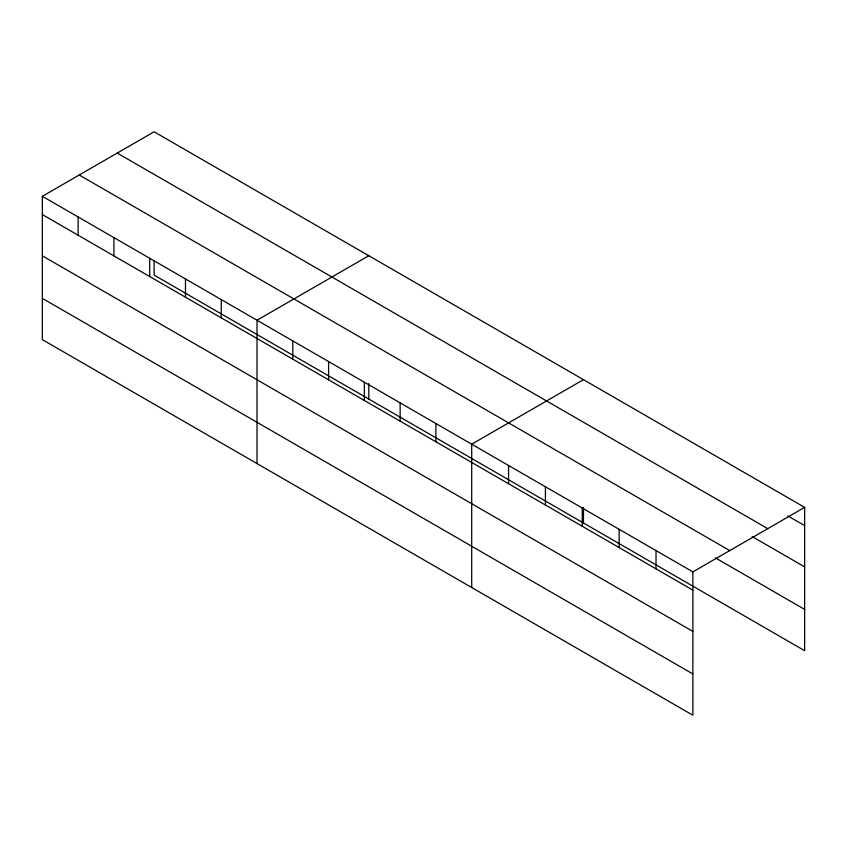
<?xml version="1.0" encoding="UTF-8"?>
<svg xmlns="http://www.w3.org/2000/svg" width="847" height="847" viewBox="0 0 847 847"><rect width="100%" height="100%" fill="white"/><g stroke="black" fill="none" stroke-linecap="round" stroke-linejoin="round"><path stroke-width="1.27" d="M692.878 631.417L692.878 571.884L42.35 196.303L42.35 339.636L692.878 715.217L692.878 631.417L42.35 255.836M154.122 260.929L154.122 275.116L804.65 650.697L804.65 507.364L154.122 131.783L42.35 196.303M368.794 255.72L257.022 320.251L257.022 463.584M583.467 379.657L471.705 444.188L471.705 587.522M692.878 571.884L804.65 507.364M787.89 515.939L804.65 525.616M117.235 153.074L767.763 528.655M752.147 536.575L804.65 566.887M79.237 175.011L729.765 550.592M715.281 557.824L804.65 609.417M42.35 214.566L692.878 590.147M42.35 298.366L692.878 673.947M656.023 550.603L656.023 568.856M619.157 529.322L619.157 547.575M583.467 507.522L583.467 523.001M582.291 508.041L582.291 526.294M545.426 486.76L545.426 505.013M508.56 465.469L508.56 483.732M435.919 423.532L435.919 441.785M400.144 402.876L400.144 421.128M368.794 383.575L368.794 399.053M364.358 382.219L364.358 400.472M328.583 361.563L328.583 379.816M292.808 340.907L292.808 359.16M221.247 299.594L221.247 317.847M185.472 278.938L185.472 297.191M149.686 258.282L149.686 276.535M113.911 237.615L113.911 255.879M78.125 216.959L78.125 235.222"/></g></svg>
